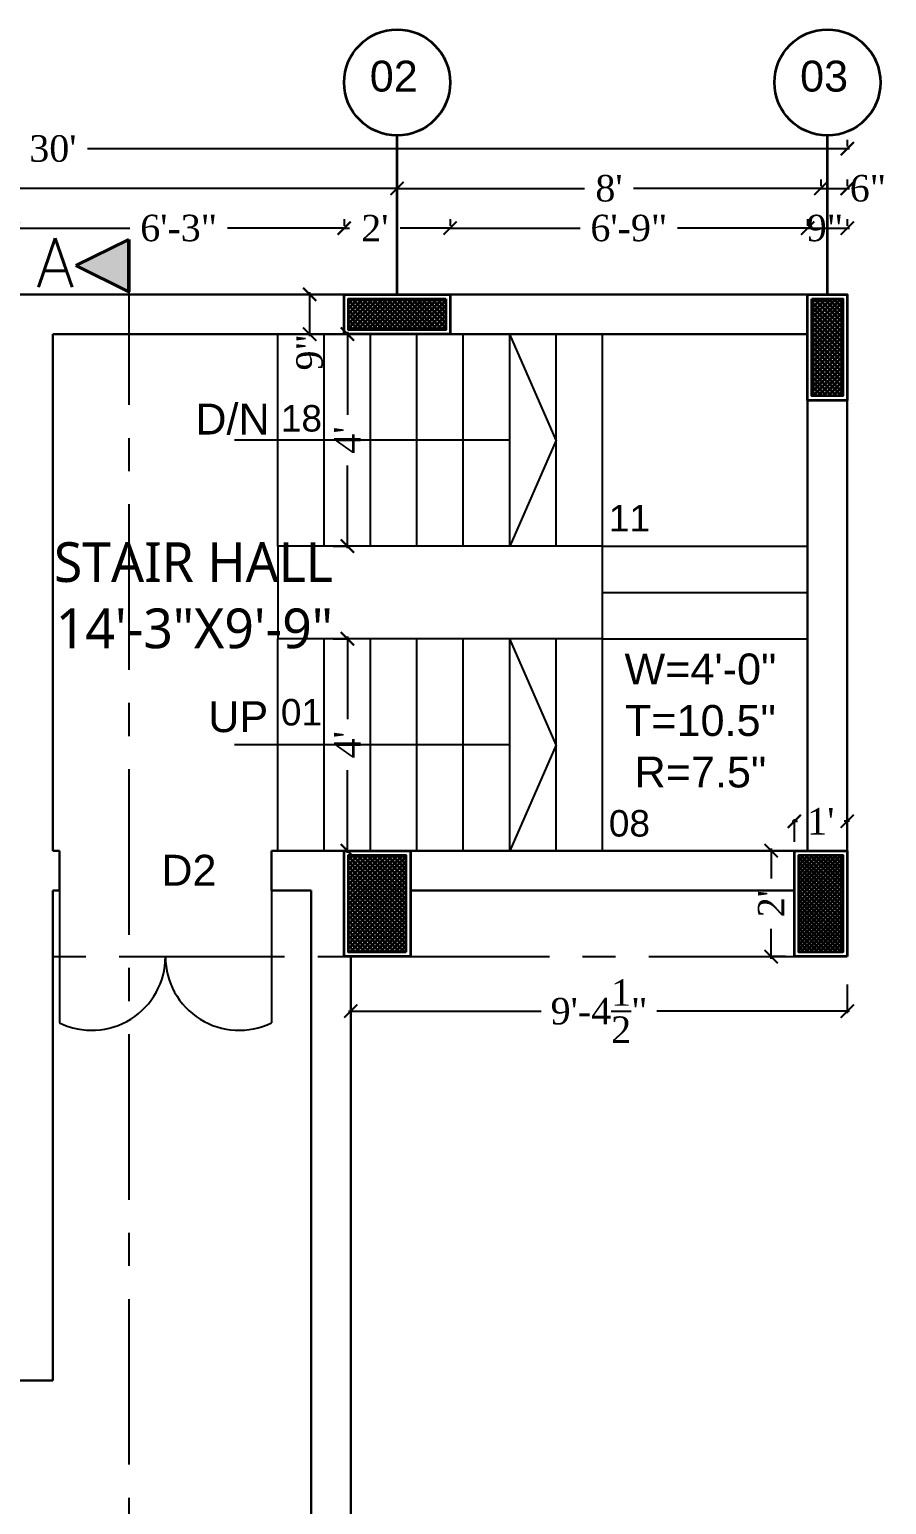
# Model space of a CAD drawing. Header units: inches. Extents: x 137014 to 144844, y -150241 to -148176.
# Drawn here: x 140326.8 to 140521, y -149718.4 to -149384.3 of the extents above; entities that cross this region are included whole.
import ezdxf

# ---------------------------------------------------------------- set-up
doc = ezdxf.new("R2010")
doc.units = ezdxf.units.IN
doc.header["$LTSCALE"] = 15
doc.header["$MEASUREMENT"] = 0
doc.header["$PDMODE"] = 2
doc.linetypes.add('CENTER', pattern=[2, 1.25, -0.25, 0.25, -0.25])
doc.linetypes.add('DASHEDX2', pattern=[1.5, 1, -0.5])
doc.layers.get('0').update_dxf_attribs({"linetype": 'CONTINUOUS'})
doc.layers.get('Defpoints').update_dxf_attribs({"linetype": 'CONTINUOUS'})
for name, color, linetype in [('COLUMN', 4, 'CONTINUOUS'), ('Column Hatch', 32, 'CONTINUOUS'), ('dimenion', 8, 'CONTINUOUS'), ('dooted', 7, 'DASHEDX2'), ('HATCH', 252, 'CONTINUOUS'), ('stair', 31, 'CONTINUOUS'), ('TEXT', 2, 'CONTINUOUS'), ('WINDOW', 140, 'CONTINUOUS')]:
    doc.layers.add(name, color=color, linetype=linetype)
for name, color, linetype, lineweight in [('DIMENSION', 251, 'CONTINUOUS', 15), ('tex2', 2, 'CONTINUOUS', 0), ('WALL', 1, 'CONTINUOUS', 30), ('WALLS', 1, 'CONTINUOUS', 50)]:
    doc.layers.add(name, color=color, linetype=linetype, lineweight=lineweight)
doc.styles.add('arial', font='times.ttf')
doc.styles.add('ROMANS', font='romans.shx')
doc.styles.get("Standard").update_dxf_attribs({"font": 'romand.shx', "height": 8})
doc.styles.add('times', font='times.ttf', dxfattribs={"height": 6})
doc.dimstyles.new('NAUMAN', dxfattribs={"dimtxt": 7, "dimasz": 3, "dimexe": 0.5, "dimexo": 2, "dimgap": 3, "dimtad": 0, "dimdec": 1, "dimzin": 0, "dimdsep": 46, "dimlunit": 4, "dimtxsty": 'times', "dimblk1": 'ARCHTICK', "dimblk2": 'ARCHTICK', "dimsah": 1, "dimcen": 0, "dimdle": 0.5, "dimclrd": 256, "dimclre": 256, "dimclrt": 2, "dimadec": 0, "dimazin": 0, "dimtfac": 1, "dimtdec": 1, "dimtix": 1, "dimtofl": 0, "dimtmove": 1, "dimatfit": 3, "dimldrblk": 'ARCHTICK', "dimfxl": 4, "dimtolj": 1, "dimtzin": 0, "dimarcsym": 0})

# ---------------------------------------------------------------- blocks, each defined once
blk = doc.blocks.new('_ARCHTICK')
at = {"color": 0, "linetype": 'ByBlock', "const_width": 0.15}
blk.add_lwpolyline([(-0.5, -0.5), (0.5, 0.5)], dxfattribs=at)
blk = doc.blocks.new('*D938')
at = {"layer": 'Defpoints', "color": 0, "ltscale": 5, "transparency": 16777216}
for p in [(140500.15, -149563.62), (140500.15, -149570.28), (140512.15, -149570.28)]:
    blk.add_point(p, dxfattribs=at)
at = {"layer": 'dimenion', "lineweight": -2, "ltscale": 5, "transparency": 16777216}
for p, q in [((140499.65, -149563.62), (140500.84, -149563.62)), ((140500.15, -149568.28), (140500.15, -149563.12)), ((140512.65, -149563.62), (140511.46, -149563.62)), ((140512.15, -149568.28), (140512.15, -149563.12))]:
    blk.add_line(p, q, dxfattribs=at)
at = {"layer": 'dimenion', "lineweight": -2, "ltscale": 5, "transparency": 16777216, "xscale": 3, "yscale": 3, "zscale": 3, "rotation": 180}
blk.add_blockref('_ARCHTICK', (140500.15, -149563.62), dxfattribs=at)
at = {"layer": 'dimenion', "lineweight": -2, "ltscale": 5, "transparency": 16777216, "xscale": 3, "yscale": 3, "zscale": 3}
blk.add_blockref('_ARCHTICK', (140512.15, -149563.62), dxfattribs=at)
at = {"layer": 'dimenion', "color": 2, "ltscale": 5, "transparency": 16777216, "insert": (140506.15, -149563.62), "char_height": 6, "attachment_point": 5, "style": 'times'}
blk.add_mtext("\\A1;1'", dxfattribs=at)
blk = doc.blocks.new('*D939')
at = {"layer": 'Defpoints', "color": 0, "ltscale": 5, "transparency": 16777216}
for p in [(140500.15, -149570.28), (140494.9, -149594.28), (140500.15, -149594.28)]:
    blk.add_point(p, dxfattribs=at)
at = {"layer": 'dimenion', "lineweight": -2, "ltscale": 5, "transparency": 16777216}
for p, q in [((140498.15, -149570.28), (140494.4, -149570.28)), ((140494.9, -149569.78), (140494.9, -149576.55)), ((140494.9, -149594.78), (140494.9, -149588.01)), ((140498.15, -149594.28), (140494.4, -149594.28))]:
    blk.add_line(p, q, dxfattribs=at)
at = {"layer": 'dimenion', "lineweight": -2, "ltscale": 5, "transparency": 16777216, "xscale": 3, "yscale": 3, "zscale": 3}
for p, rotation in [((140494.9, -149570.28), 90), ((140494.9, -149594.28), 270)]:
    blk.add_blockref('_ARCHTICK', p, dxfattribs=dict(at, rotation=rotation))
at = {"layer": 'dimenion', "color": 2, "ltscale": 5, "transparency": 16777216, "insert": (140494.9, -149582.28), "char_height": 6, "attachment_point": 5, "rotation": 90, "style": 'times'}
blk.add_mtext("\\A1;2'", dxfattribs=at)
blk = doc.blocks.new('*D940')
at = {"layer": 'Defpoints', "color": 0, "ltscale": 5, "transparency": 16777216}
for p in [(140394.13, -149444.28), (140390.33, -149453.28), (140394.13, -149453.28)]:
    blk.add_point(p, dxfattribs=at)
at = {"layer": 'dimenion', "lineweight": -2, "ltscale": 5, "transparency": 16777216}
for p, q in [((140392.13, -149444.28), (140389.83, -149444.28)), ((140390.33, -149443.78), (140390.33, -149453.78)), ((140392.13, -149453.28), (140389.83, -149453.28))]:
    blk.add_line(p, q, dxfattribs=at)
at = {"layer": 'dimenion', "lineweight": -2, "ltscale": 5, "transparency": 16777216, "xscale": 3, "yscale": 3, "zscale": 3}
for p, rotation in [((140390.33, -149444.28), 90), ((140390.33, -149453.28), 270)]:
    blk.add_blockref('_ARCHTICK', p, dxfattribs=dict(at, rotation=rotation))
at = {"layer": 'dimenion', "color": 2, "ltscale": 5, "transparency": 16777216, "insert": (140390.33, -149457.4), "char_height": 6, "attachment_point": 5, "rotation": 90, "style": 'times'}
blk.add_mtext('\\A1;9"', dxfattribs=at)
blk = doc.blocks.new('ddd')
at = {"layer": 'Column Hatch', "lineweight": 35}
h = blk.add_hatch(dxfattribs=at)
h.set_pattern_fill('ANSI37', color=256, scale=6, angle=270)
h.paths.add_polyline_path([(1, -23), (11, -23), (11, -1), (1, -1)])
at = {"layer": 'COLUMN', "lineweight": 35}
blk.add_lwpolyline([(0, -24), (12, -24), (12, 0), (0, 0)], close=True, dxfattribs=at)
at = {"layer": 'Column Hatch', "lineweight": 35}
blk.add_lwpolyline([(1, -23), (11, -23), (11, -1), (1, -1)], close=True, dxfattribs=at)
blk = doc.blocks.new('*D943')
at = {"layer": 'Defpoints', "color": 0, "ltscale": 5, "transparency": 16777216}
for p in [(140399.65, -149594.28), (140512.15, -149594.28), (140399.65, -149606.62)]:
    blk.add_point(p, dxfattribs=at)
at = {"layer": 'HATCH', "lineweight": -2, "ltscale": 5, "transparency": 16777216}
for p, q in [((140399.65, -149600.62), (140399.65, -149607.12)), ((140512.15, -149600.62), (140512.15, -149607.12)), ((140399.15, -149606.62), (140442.76, -149606.62)), ((140512.65, -149606.62), (140469.03, -149606.62))]:
    blk.add_line(p, q, dxfattribs=at)
at = {"layer": 'HATCH', "lineweight": -2, "ltscale": 5, "transparency": 16777216, "xscale": 3, "yscale": 3, "zscale": 3, "rotation": 180}
blk.add_blockref('_ARCHTICK', (140399.65, -149606.62), dxfattribs=at)
at = {"layer": 'HATCH', "lineweight": -2, "ltscale": 5, "transparency": 16777216, "xscale": 3, "yscale": 3, "zscale": 3}
blk.add_blockref('_ARCHTICK', (140512.15, -149606.62), dxfattribs=at)
at = {"layer": 'HATCH', "color": 2, "ltscale": 5, "transparency": 16777216, "insert": (140455.9, -149606.62), "char_height": 6, "attachment_point": 5, "style": 'times'}
blk.add_mtext('\\A1;9\'-4{\\H1.000000x;\\S1/2;}"', dxfattribs=at)
blk = doc.blocks.new('*D949')
at = {"layer": 'Defpoints', "color": 0, "ltscale": 5, "transparency": 16777216}
for p in [(140323.15, -149429.28), (140398.15, -149429.28), (140398.15, -149429.28)]:
    blk.add_point(p, dxfattribs=at)
at = {"layer": 'HATCH', "lineweight": -2, "ltscale": 5, "transparency": 16777216}
for p, q in [((140323.15, -149427.28), (140323.15, -149428.78)), ((140398.15, -149427.28), (140398.15, -149428.78)), ((140322.65, -149429.28), (140349.62, -149429.28)), ((140398.65, -149429.28), (140371.68, -149429.28))]:
    blk.add_line(p, q, dxfattribs=at)
at = {"layer": 'HATCH', "lineweight": -2, "ltscale": 5, "transparency": 16777216, "xscale": 3, "yscale": 3, "zscale": 3, "rotation": 180}
blk.add_blockref('_ARCHTICK', (140323.15, -149429.28), dxfattribs=at)
at = {"layer": 'HATCH', "lineweight": -2, "ltscale": 5, "transparency": 16777216, "xscale": 3, "yscale": 3, "zscale": 3}
blk.add_blockref('_ARCHTICK', (140398.15, -149429.28), dxfattribs=at)
at = {"layer": 'HATCH', "color": 2, "ltscale": 5, "transparency": 16777216, "insert": (140360.65, -149429.28), "char_height": 6, "attachment_point": 5, "style": 'times'}
blk.add_mtext('\\A1;6\'-3"', dxfattribs=at)
blk = doc.blocks.new('*D950')
at = {"layer": 'Defpoints', "color": 0, "ltscale": 5, "transparency": 16777216}
for p in [(140398.15, -149429.28), (140422.15, -149429.28), (140422.15, -149429.28)]:
    blk.add_point(p, dxfattribs=at)
at = {"layer": 'HATCH', "lineweight": -2, "ltscale": 5, "transparency": 16777216}
for p, q in [((140398.15, -149427.28), (140398.15, -149428.78)), ((140422.15, -149427.28), (140422.15, -149428.78)), ((140397.65, -149429.28), (140399.37, -149429.28)), ((140422.65, -149429.28), (140410.83, -149429.28))]:
    blk.add_line(p, q, dxfattribs=at)
at = {"layer": 'HATCH', "lineweight": -2, "ltscale": 5, "transparency": 16777216, "xscale": 3, "yscale": 3, "zscale": 3, "rotation": 180}
blk.add_blockref('_ARCHTICK', (140398.15, -149429.28), dxfattribs=at)
at = {"layer": 'HATCH', "lineweight": -2, "ltscale": 5, "transparency": 16777216, "xscale": 3, "yscale": 3, "zscale": 3}
blk.add_blockref('_ARCHTICK', (140422.15, -149429.28), dxfattribs=at)
at = {"layer": 'HATCH', "color": 2, "ltscale": 5, "transparency": 16777216, "insert": (140405.1, -149429.28), "char_height": 6, "attachment_point": 5, "style": 'times'}
blk.add_mtext("\\A1;2'", dxfattribs=at)
blk = doc.blocks.new('*D951')
at = {"layer": 'Defpoints', "color": 0, "ltscale": 5, "transparency": 16777216}
for p in [(140422.15, -149429.28), (140503.15, -149429.28), (140503.15, -149429.28)]:
    blk.add_point(p, dxfattribs=at)
at = {"layer": 'HATCH', "lineweight": -2, "ltscale": 5, "transparency": 16777216}
for p, q in [((140422.15, -149427.28), (140422.15, -149428.78)), ((140503.15, -149427.28), (140503.15, -149428.78)), ((140421.65, -149429.28), (140451.62, -149429.28)), ((140503.65, -149429.28), (140473.68, -149429.28))]:
    blk.add_line(p, q, dxfattribs=at)
at = {"layer": 'HATCH', "lineweight": -2, "ltscale": 5, "transparency": 16777216, "xscale": 3, "yscale": 3, "zscale": 3, "rotation": 180}
blk.add_blockref('_ARCHTICK', (140422.15, -149429.28), dxfattribs=at)
at = {"layer": 'HATCH', "lineweight": -2, "ltscale": 5, "transparency": 16777216, "xscale": 3, "yscale": 3, "zscale": 3}
blk.add_blockref('_ARCHTICK', (140503.15, -149429.28), dxfattribs=at)
at = {"layer": 'HATCH', "color": 2, "ltscale": 5, "transparency": 16777216, "insert": (140462.65, -149429.28), "char_height": 6, "attachment_point": 5, "style": 'times'}
blk.add_mtext('\\A1;6\'-9"', dxfattribs=at)
blk = doc.blocks.new('*D952')
at = {"layer": 'Defpoints', "color": 0, "ltscale": 5, "transparency": 16777216}
for p in [(140503.15, -149429.28), (140512.15, -149429.28), (140512.15, -149429.28)]:
    blk.add_point(p, dxfattribs=at)
at = {"layer": 'HATCH', "lineweight": -2, "ltscale": 5, "transparency": 16777216}
for p, q in [((140503.15, -149427.28), (140503.15, -149428.78)), ((140512.15, -149427.28), (140512.15, -149428.78)), ((140502.65, -149429.28), (140512.65, -149429.28))]:
    blk.add_line(p, q, dxfattribs=at)
at = {"layer": 'HATCH', "lineweight": -2, "ltscale": 5, "transparency": 16777216, "xscale": 3, "yscale": 3, "zscale": 3, "rotation": 180}
blk.add_blockref('_ARCHTICK', (140503.15, -149429.28), dxfattribs=at)
at = {"layer": 'HATCH', "lineweight": -2, "ltscale": 5, "transparency": 16777216, "xscale": 3, "yscale": 3, "zscale": 3}
blk.add_blockref('_ARCHTICK', (140512.15, -149429.28), dxfattribs=at)
at = {"layer": 'HATCH', "color": 2, "ltscale": 5, "transparency": 16777216, "insert": (140507.09, -149429.28), "char_height": 6, "attachment_point": 5, "style": 'times'}
blk.add_mtext('\\A1;9"', dxfattribs=at)
blk = doc.blocks.new('*D953')
at = {"layer": 'Defpoints', "color": 0, "ltscale": 5, "transparency": 16777216}
for p in [(140159.65, -149420.28), (140410.15, -149420.28), (140410.15, -149420.28)]:
    blk.add_point(p, dxfattribs=at)
at = {"layer": 'HATCH', "lineweight": -2, "ltscale": 5, "transparency": 16777216}
for p, q in [((140159.15, -149420.28), (140267.25, -149420.28)), ((140159.65, -149418.28), (140159.65, -149419.78)), ((140410.65, -149420.28), (140302.54, -149420.28)), ((140410.15, -149418.28), (140410.15, -149419.78))]:
    blk.add_line(p, q, dxfattribs=at)
at = {"layer": 'HATCH', "lineweight": -2, "ltscale": 5, "transparency": 16777216, "xscale": 3, "yscale": 3, "zscale": 3, "rotation": 180}
blk.add_blockref('_ARCHTICK', (140159.65, -149420.28), dxfattribs=at)
at = {"layer": 'HATCH', "lineweight": -2, "ltscale": 5, "transparency": 16777216, "xscale": 3, "yscale": 3, "zscale": 3}
blk.add_blockref('_ARCHTICK', (140410.15, -149420.28), dxfattribs=at)
at = {"layer": 'HATCH', "color": 2, "ltscale": 5, "transparency": 16777216, "insert": (140284.9, -149420.28), "char_height": 6, "attachment_point": 5, "style": 'times'}
blk.add_mtext('\\A1;20\'-10{\\H1.000000x;\\S1/2;}"', dxfattribs=at)
blk = doc.blocks.new('*D954')
at = {"layer": 'Defpoints', "color": 0, "ltscale": 5, "transparency": 16777216}
for p in [(140410.15, -149420.28), (140506.15, -149420.28), (140506.15, -149420.28)]:
    blk.add_point(p, dxfattribs=at)
at = {"layer": 'HATCH', "lineweight": -2, "ltscale": 5, "transparency": 16777216}
for p, q in [((140409.65, -149420.28), (140452.59, -149420.28)), ((140410.15, -149418.28), (140410.15, -149419.78)), ((140506.65, -149420.28), (140463.71, -149420.28)), ((140506.15, -149418.28), (140506.15, -149419.78))]:
    blk.add_line(p, q, dxfattribs=at)
at = {"layer": 'HATCH', "lineweight": -2, "ltscale": 5, "transparency": 16777216, "xscale": 3, "yscale": 3, "zscale": 3, "rotation": 180}
blk.add_blockref('_ARCHTICK', (140410.15, -149420.28), dxfattribs=at)
at = {"layer": 'HATCH', "lineweight": -2, "ltscale": 5, "transparency": 16777216, "xscale": 3, "yscale": 3, "zscale": 3}
blk.add_blockref('_ARCHTICK', (140506.15, -149420.28), dxfattribs=at)
at = {"layer": 'HATCH', "color": 2, "ltscale": 5, "transparency": 16777216, "insert": (140458.15, -149420.28), "char_height": 6, "attachment_point": 5, "style": 'times'}
blk.add_mtext("\\A1;8'", dxfattribs=at)
blk = doc.blocks.new('*D955')
at = {"layer": 'Defpoints', "color": 0, "ltscale": 5, "transparency": 16777216}
for p in [(140506.15, -149420.28), (140512.15, -149420.28), (140512.15, -149420.28)]:
    blk.add_point(p, dxfattribs=at)
at = {"layer": 'HATCH', "lineweight": -2, "ltscale": 5, "transparency": 16777216}
for p, q in [((140505.65, -149420.28), (140512.65, -149420.28)), ((140506.15, -149418.28), (140506.15, -149419.78)), ((140512.15, -149418.28), (140512.15, -149419.78))]:
    blk.add_line(p, q, dxfattribs=at)
at = {"layer": 'HATCH', "lineweight": -2, "ltscale": 5, "transparency": 16777216, "xscale": 3, "yscale": 3, "zscale": 3, "rotation": 180}
blk.add_blockref('_ARCHTICK', (140506.15, -149420.28), dxfattribs=at)
at = {"layer": 'HATCH', "lineweight": -2, "ltscale": 5, "transparency": 16777216, "xscale": 3, "yscale": 3, "zscale": 3}
blk.add_blockref('_ARCHTICK', (140512.15, -149420.28), dxfattribs=at)
at = {"layer": 'HATCH', "color": 2, "ltscale": 5, "transparency": 16777216, "insert": (140516.82, -149420.28), "char_height": 6, "attachment_point": 5, "style": 'times'}
blk.add_mtext('\\A1;6"', dxfattribs=at)
blk = doc.blocks.new('*D957')
at = {"layer": 'Defpoints', "color": 0, "ltscale": 5, "transparency": 16777216}
for p in [(140152.15, -149411.28), (140512.15, -149411.28), (140512.15, -149411.28)]:
    blk.add_point(p, dxfattribs=at)
at = {"layer": 'HATCH', "lineweight": -2, "ltscale": 5, "transparency": 16777216}
for p, q in [((140151.65, -149411.28), (140324.29, -149411.28)), ((140152.15, -149409.28), (140152.15, -149410.78)), ((140512.65, -149411.28), (140340.01, -149411.28)), ((140512.15, -149409.28), (140512.15, -149410.78))]:
    blk.add_line(p, q, dxfattribs=at)
at = {"layer": 'HATCH', "lineweight": -2, "ltscale": 5, "transparency": 16777216, "xscale": 3, "yscale": 3, "zscale": 3, "rotation": 180}
blk.add_blockref('_ARCHTICK', (140152.15, -149411.28), dxfattribs=at)
at = {"layer": 'HATCH', "lineweight": -2, "ltscale": 5, "transparency": 16777216, "xscale": 3, "yscale": 3, "zscale": 3}
blk.add_blockref('_ARCHTICK', (140512.15, -149411.28), dxfattribs=at)
at = {"layer": 'HATCH', "color": 2, "ltscale": 5, "transparency": 16777216, "insert": (140332.15, -149411.28), "char_height": 6, "attachment_point": 5, "style": 'times'}
blk.add_mtext("\\A1;30'", dxfattribs=at)
blk = doc.blocks.new('*D1022')
at = {"layer": 'Defpoints', "color": 0, "ltscale": 5, "transparency": 16777216}
for p in [(140393.65, -149453.28), (140393.65, -149501.28), (140398.88, -149501.28)]:
    blk.add_point(p, dxfattribs=at)
at = {"layer": 'dimenion', "lineweight": -2, "ltscale": 5, "transparency": 16777216}
for p, q in [((140395.65, -149453.28), (140399.38, -149453.28)), ((140398.88, -149452.78), (140398.88, -149471.53)), ((140398.88, -149501.78), (140398.88, -149483.04)), ((140395.65, -149501.28), (140399.38, -149501.28))]:
    blk.add_line(p, q, dxfattribs=at)
at = {"layer": 'dimenion', "lineweight": -2, "ltscale": 5, "transparency": 16777216, "xscale": 3, "yscale": 3, "zscale": 3}
for p, rotation in [((140398.88, -149453.28), 90), ((140398.88, -149501.28), 270)]:
    blk.add_blockref('_ARCHTICK', p, dxfattribs=dict(at, rotation=rotation))
at = {"layer": 'dimenion', "color": 2, "ltscale": 5, "transparency": 16777216, "insert": (140398.88, -149477.28), "char_height": 6, "attachment_point": 5, "rotation": 90, "style": 'times'}
blk.add_mtext("\\A1;4'", dxfattribs=at)
blk = doc.blocks.new('*D1023')
at = {"layer": 'Defpoints', "color": 0, "ltscale": 5, "transparency": 16777216}
for p in [(140393.65, -149522.28), (140393.65, -149570.28), (140398.88, -149570.28)]:
    blk.add_point(p, dxfattribs=at)
at = {"layer": 'dimenion', "lineweight": -2, "ltscale": 5, "transparency": 16777216}
for p, q in [((140395.65, -149522.28), (140399.38, -149522.28)), ((140398.88, -149521.78), (140398.88, -149540.53)), ((140398.88, -149570.78), (140398.88, -149552.04)), ((140395.65, -149570.28), (140399.38, -149570.28))]:
    blk.add_line(p, q, dxfattribs=at)
at = {"layer": 'dimenion', "lineweight": -2, "ltscale": 5, "transparency": 16777216, "xscale": 3, "yscale": 3, "zscale": 3}
for p, rotation in [((140398.88, -149522.28), 90), ((140398.88, -149570.28), 270)]:
    blk.add_blockref('_ARCHTICK', p, dxfattribs=dict(at, rotation=rotation))
at = {"layer": 'dimenion', "color": 2, "ltscale": 5, "transparency": 16777216, "insert": (140398.88, -149546.28), "char_height": 6, "attachment_point": 5, "rotation": 90, "style": 'times'}
blk.add_mtext("\\A1;4'", dxfattribs=at)

msp = doc.modelspace()

# ---------------------------------------------------------------- hatches: boundary and pattern name
at = {"layer": 'Column Hatch', "lineweight": 35}
h = msp.add_hatch(dxfattribs=at)
h.set_pattern_fill('ANSI37', color=256, scale=0.25, angle=-90)
h.set_pattern_definition([(315, (140263.14945, -149444.28335), (0.561266, 0.561266), []), (45, (140263.14945, -149444.28335), (-0.561266, 0.561266), [])])
h.paths.add_polyline_path([(140421.14945, -149445.28335), (140421.14945, -149452.28335), (140399.14945, -149452.28335), (140399.14945, -149445.28335)])
h = msp.add_hatch(dxfattribs=at)
h.set_pattern_fill('ANSI37', color=256, scale=0.25)
h.set_pattern_definition([(45, (140503.14945, -149603.28335), (-0.561266, 0.561266), []), (135, (140503.14945, -149603.28335), (-0.561266, -0.561266), [])])
h.paths.add_polyline_path([(140504.14945, -149445.28335), (140511.14945, -149445.28335), (140511.14945, -149467.28335), (140504.14945, -149467.28335)])
h = msp.add_hatch(dxfattribs=at)
h.set_pattern_fill('ANSI37', color=256, scale=0.25)
h.set_pattern_definition([(45, (140254.14945, -149570.28335), (-0.561266, 0.561266), []), (135, (140254.14945, -149570.28335), (-0.561266, -0.561266), [])])
h.paths.add_polyline_path([(140412.14945, -149593.28335), (140399.14945, -149593.28335), (140399.14945, -149571.28335), (140412.14945, -149571.28335)])
at = {"layer": 'DIMENSION', "ltscale": 5}
msp.add_hatch(color=256, dxfattribs=at).paths.add_polyline_path([(140337.32894, -149437.76768), (140349.35644, -149443.70439), (140349.35644, -149431.83098)])

# ---------------------------------------------------------------- linework, layer by layer
at = {"layer": 'COLUMN', "lineweight": 35}
msp.add_line((140410.14945, -149444.28335), (140410.14945, -149408.28335), dxfattribs=at)
msp.add_lwpolyline([(140507.64945, -149444.28335), (140507.64945, -149408.28335)], dxfattribs=at)
for points in [[(140422.14945, -149444.28335), (140422.14945, -149453.28335), (140398.14945, -149453.28335), (140398.14945, -149444.28335)], [(140503.14945, -149444.28335), (140512.14945, -149444.28335), (140512.14945, -149468.28335), (140503.14945, -149468.28335)], [(140413.14945, -149594.28335), (140398.14945, -149594.28335), (140398.14945, -149570.28335), (140413.14945, -149570.28335)]]:
    msp.add_lwpolyline(points, close=True, dxfattribs=at)
for centre in [(140410.14945, -149396.28335), (140507.64945, -149396.28335)]:
    msp.add_circle(centre, 12, dxfattribs=at)
at = {"layer": 'Column Hatch', "lineweight": 35}
for points in [[(140421.14945, -149445.28335), (140421.14945, -149452.28335), (140399.14945, -149452.28335), (140399.14945, -149445.28335)], [(140504.14945, -149445.28335), (140511.14945, -149445.28335), (140511.14945, -149467.28335), (140504.14945, -149467.28335)], [(140412.14945, -149593.28335), (140399.14945, -149593.28335), (140399.14945, -149571.28335), (140412.14945, -149571.28335)]]:
    msp.add_lwpolyline(points, close=True, dxfattribs=at)
at = {"layer": 'dooted', "linetype": 'CENTER', "ltscale": 2}
for p, q in [((140349.35644, -149431.83098), (140349.35644, -150215.89934)), ((140167.14945, -149594.28335), (140503.14945, -149594.28335))]:
    msp.add_line(p, q, dxfattribs=at)
at = {"layer": 'stair'}
for p, q in [((140383.14945, -149501.28335), (140383.14945, -149453.28335)), ((140393.64945, -149501.28335), (140393.64945, -149453.28335)), ((140404.14945, -149501.28335), (140404.14945, -149453.28335)), ((140414.64945, -149501.28335), (140414.64945, -149453.28335)), ((140425.14945, -149501.28335), (140425.14945, -149453.28335)), ((140435.64945, -149501.28335), (140435.64945, -149453.28335)), ((140446.14945, -149477.28335), (140435.64945, -149453.28335)), ((140446.14945, -149501.28335), (140446.14945, -149453.28335)), ((140456.64945, -149501.28335), (140456.64945, -149453.28335)), ((140435.64945, -149477.28335), (140373.2642, -149477.28335)), ((140446.14945, -149477.28335), (140435.64945, -149501.28335)), ((140456.64945, -149501.28335), (140383.14945, -149501.28335)), ((140383.14945, -149501.28335), (140383.14945, -149522.28335)), ((140456.64945, -149501.28335), (140503.14945, -149501.28335)), ((140456.64945, -149522.28335), (140456.64945, -149501.28335)), ((140456.64945, -149511.78335), (140503.14945, -149511.78335)), ((140383.14945, -149570.28335), (140383.14945, -149522.28335)), ((140456.64945, -149522.28335), (140383.14945, -149522.28335)), ((140393.64945, -149570.28335), (140393.64945, -149522.28335)), ((140404.14945, -149570.28335), (140404.14945, -149522.28335)), ((140414.64945, -149570.28335), (140414.64945, -149522.28335)), ((140425.14945, -149570.28335), (140425.14945, -149522.28335)), ((140435.64945, -149570.28335), (140435.64945, -149522.28335)), ((140446.14945, -149546.28335), (140435.64945, -149522.28335)), ((140446.14945, -149570.28335), (140446.14945, -149522.28335)), ((140456.64945, -149570.28335), (140456.64945, -149522.28335)), ((140456.64945, -149522.28335), (140503.14945, -149522.28335)), ((140435.64945, -149546.28335), (140373.2642, -149546.28335)), ((140446.14945, -149546.28335), (140435.64945, -149570.28335))]:
    msp.add_line(p, q, dxfattribs=at)
at = {"layer": 'WALL'}
for p, q in [((140398.14945, -149444.28335), (140323.14945, -149444.28335)), ((140503.14945, -149444.28335), (140422.14945, -149444.28335)), ((140398.14945, -149453.28335), (140332.14945, -149453.28335)), ((140332.14945, -149570.28335), (140332.14945, -149453.28335)), ((140422.14945, -149453.28335), (140503.14945, -149453.28335)), ((140503.14945, -149570.28335), (140503.14945, -149468.28335)), ((140512.14945, -149588.28335), (140512.14945, -149468.28335)), ((140332.14945, -149570.28335), (140333.64945, -149570.28335)), ((140333.64945, -149570.28335), (140333.64945, -149579.28335)), ((140381.64945, -149570.28335), (140503.14945, -149570.28335)), ((140381.64945, -149570.28335), (140503.14945, -149570.28335)), ((140381.64945, -149570.28335), (140381.64945, -149579.28335)), ((140407.14945, -149570.28335), (140398.14945, -149570.28335)), ((140332.14945, -149690.28335), (140332.14945, -149579.28335)), ((140333.64945, -149579.28335), (140332.14945, -149579.28335)), ((140381.64945, -149579.28335), (140390.64945, -149579.28335)), ((140390.64945, -149741.28335), (140390.64945, -149579.28335)), ((140413.14945, -149579.28335), (140500.14945, -149579.28335)), ((140399.64945, -149732.28335), (140399.64945, -149594.28335)), ((140209.14945, -149690.28335), (140332.14945, -149690.28335))]:
    msp.add_line(p, q, dxfattribs=at)
at = {"layer": 'WALLS', "ltscale": 5}
for p, q in [((140337.32894, -149437.76768), (140349.35644, -149431.83098)), ((140349.35644, -149443.70439), (140349.35644, -149431.83098)), ((140349.35644, -149443.70439), (140337.32894, -149437.76768))]:
    msp.add_line(p, q, dxfattribs=at)
at = {"layer": 'WINDOW'}
for p, q in [((140333.64945, -149579.28335), (140333.64945, -149609.28335)), ((140381.64945, -149579.28335), (140381.64945, -149609.28335))]:
    msp.add_line(p, q, dxfattribs=at)
for centre, start, end in [((140340.96195, -149594.28335), 244.0107664, 0), ((140374.33695, -149594.28335), 180, 295.9892336)]:
    msp.add_arc(centre, 16.6875, start, end, dxfattribs=at)

# ---------------------------------------------------------------- block references
at = {"layer": 'COLUMN', "xscale": -1}
msp.add_blockref('ddd', (140512.14945, -149570.28335), dxfattribs=at)

# ---------------------------------------------------------------- texts
at = {"layer": 'tex2', "char_height": 7, "attachment_point": 5, "style": 'arial'}
for s, insert in [('{\\fArial|b0|i0|c0|p34;02}', (140409.3888, -149394.89448)), ('{\\fArial|b0|i0|c0|p34;03}', (140506.8888, -149394.89448)), ('{\\fArial|b0|i0|c0|p34;W=4\'-0"\\PT=10.5"\\PR=7.5"}', (140478.8707, -149540.84293)), ('{\\fArial|b0|i0|c0|p34;UP}', (140374.14587, -149539.97329)), ('{\\fArial|b0|i0|c0|p34;D2}', (140362.97017, -149574.71161))]:
    msp.add_mtext(s, dxfattribs=dict(at, insert=insert))
at = {"layer": 'tex2', "width": 31.2334731, "attachment_point": 5, "style": 'arial'}
for s, insert, char_height in [('{\\fArial|b0|i0|c0|p34;D/N}', (140372.84449, -149472.56672), 7), ('{\\fArial|b0|i0|c0|p34;18}', (140388.46806, -149472.38871), 6), ('{\\fArial|b0|i0|c0|p34;11}', (140462.77795, -149494.97065), 6), ('{\\fArial|b0|i0|c0|p34;01}', (140388.46806, -149538.96634), 6), ('{\\fArial|b0|i0|c0|p34;08}', (140462.77795, -149564.12667), 6)]:
    msp.add_mtext(s, dxfattribs=dict(at, insert=insert, char_height=char_height))
at = {"layer": 'TEXT', "style": 'ROMANS'}
msp.add_text('A', height=11.088, dxfattribs=at).set_placement((140328.4155, -149442.61719))
at = {"layer": 'TEXT', "insert": (140395.59997, -149500.41852), "char_height": 9, "width": 62.8657576, "attachment_point": 3}
msp.add_mtext('{\\fTrebuchet MS|b0|i0|c0|p34;STAIR HALL\\P14\'-3"X9\'-9"}', dxfattribs=at)

# ---------------------------------------------------------------- dimensions: what is measured, and where the dimension line sits
at = {"layer": 'dimenion', "ltscale": 5}
for base, p1, p2, angle, picture, middle in [((140390.3268, -149453.28335), (140394.13157, -149444.28335), (140394.13157, -149453.28335), 270, '*D940', (140390.3268, -149457.40316)), ((140500.14945, -149563.62142), (140512.14945, -149570.28335), (140500.14945, -149570.28335), 180, '*D938', (140506.14945, -149563.62142))]:
    dim = msp.add_linear_dim(base=base, p1=p1, p2=p2, angle=angle, dimstyle='NAUMAN', dxfattribs=at)
    dim.commit()
    dim.dimension.update_dxf_attribs({"geometry": picture, "text_midpoint": middle, "dimtype": 161})
for p1, p2, distance, picture, middle in [((140393.64945, -149453.28335), (140393.64945, -149501.28335), 5.22922, '*D1022', (140398.87868, -149477.28335)), ((140393.64945, -149522.28335), (140393.64945, -149570.28335), 5.22922, '*D1023', (140398.87868, -149546.28335)), ((140500.14945, -149570.28335), (140500.14945, -149594.28335), -5.25284, '*D939', (140494.89661, -149582.28335))]:
    dim = msp.add_aligned_dim(p1=p1, p2=p2, distance=distance, dimstyle='NAUMAN', dxfattribs=at)
    dim.commit()
    dim.dimension.update_dxf_attribs({"geometry": picture, "text_midpoint": middle})
at = {"layer": 'HATCH', "ltscale": 5}
dim = msp.add_linear_dim(base=(140512.14945, -149411.28335), p1=(140152.14945, -149411.28335), p2=(140512.14945, -149411.28335), dimstyle='NAUMAN', dxfattribs=at)
dim.commit()
dim.dimension.update_dxf_attribs({"geometry": '*D957', "text_midpoint": (140332.14945, -149411.28335)})
for p1, p2, picture, middle in [((140159.64945, -149420.28335), (140410.14945, -149420.28335), '*D953', (140284.89945, -149420.28335)), ((140410.14945, -149420.28335), (140506.14945, -149420.28335), '*D954', (140458.14945, -149420.28335)), ((140323.14945, -149429.28335), (140398.14945, -149429.28335), '*D949', (140360.64945, -149429.28335)), ((140422.14945, -149429.28335), (140503.14945, -149429.28335), '*D951', (140462.64945, -149429.28335))]:
    dim = msp.add_aligned_dim(p1=p1, p2=p2, distance=0, dimstyle='NAUMAN', dxfattribs=at)
    dim.commit()
    dim.dimension.update_dxf_attribs({"geometry": picture, "text_midpoint": middle})
for base, p1, p2, picture, middle in [((140512.14945, -149420.28335), (140506.14945, -149420.28335), (140512.14945, -149420.28335), '*D955', (140516.82103, -149420.28335)), ((140422.14945, -149429.28335), (140398.14945, -149429.28335), (140422.14945, -149429.28335), '*D950', (140405.09904, -149429.28335)), ((140512.14945, -149429.28335), (140503.14945, -149429.28335), (140512.14945, -149429.28335), '*D952', (140507.08695, -149429.28335))]:
    dim = msp.add_linear_dim(base=base, p1=p1, p2=p2, angle=0, dimstyle='NAUMAN', dxfattribs=at)
    dim.commit()
    dim.dimension.update_dxf_attribs({"geometry": picture, "text_midpoint": middle, "dimtype": 161})
dim = msp.add_linear_dim(base=(140399.64945, -149606.61994), p1=(140512.14945, -149594.28335), p2=(140399.64945, -149594.28335), dimstyle='NAUMAN', override={"dimfxl": 6, "dimfxlon": 1, "dimarcsym": 1}, dxfattribs=at)
dim.commit()
dim.dimension.update_dxf_attribs({"geometry": '*D943', "text_midpoint": (140455.89945, -149606.61994)})

doc.saveas('drawing.dxf')
